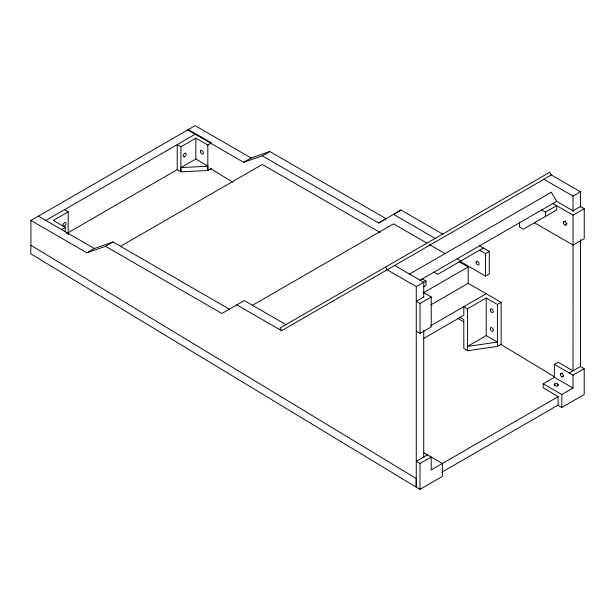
<?xml version="1.0" encoding="UTF-8"?>
<svg xmlns="http://www.w3.org/2000/svg" width="615" height="615" viewBox="0 0 615 615"><rect width="100%" height="100%" fill="white"/><g stroke="black" fill="none" stroke-linecap="round" stroke-linejoin="round"><path stroke-width="0.92" d="M68.142 234.123L68.234 211.844L64.506 209.692M188.405 129.542L211.537 142.895L207.809 145.055L195.87 138.16L180.941 146.777L180.833 171.839L207.809 170.509L211.537 168.356M195.778 159.508L195.87 138.16M30.935 245.285L30.75 253.795L416.086 487.072L416.27 478.562L30.935 245.285L30.919 220.47L195.124 125.668L251.105 157.986L269.762 151.521L386.089 218.679L378.625 222.991L262.298 155.826L243.64 162.291L187.66 129.973M68.18 234.353L68.219 232.647M207.809 145.055L207.809 170.509L207.893 166.258L195.854 158.962L180.925 167.58L180.833 171.839L177.212 169.64L177.212 144.625L180.941 146.777M45.848 220.462L195.87 133.855M68.234 211.844L53.313 220.462L65.244 227.358L65.244 231.955M61.515 229.51L65.244 227.358M66.558 233.608L177.635 169.394M30.919 220.47L86.9 252.788L94.364 248.475L113.022 242.01L229.349 309.176M243.64 162.291L251.105 157.986M86.9 252.788L105.557 246.323L113.022 242.01M262.298 155.826L269.762 151.521M120.486 246.323L262.298 164.451L380.062 232.439M443.315 234.484L401.018 210.061L393.554 214.374L435.851 238.789M378.625 222.991L401.018 210.061M252.573 305.248L393.554 223.852L426.725 243.002M236.813 304.863L281.601 330.724L551.355 174.975L580.475 191.788L580.475 207.147M409.544 274.09L551.355 192.211L556.637 201.351L573.011 210.807L580.475 206.502L584.25 208.677L584.25 238.582L573.057 245.047L534.466 222.768M419.799 280.355L556.637 201.351M385.567 267.033L387.15 269.777L416.27 286.59L423.735 282.277L423.735 297.637M543.891 179.288L573.011 196.093L580.475 191.788M423.62 282.462L426.018 281.07L426.018 285.383L423.551 286.805M483.313 247.999L437.696 274.328L433.967 272.176M541.707 209.969L545.436 212.129L556.637 205.664L556.637 209.969L523.273 229.234L519.537 227.081L519.537 222.768M479.577 250.151L485.55 253.595L489.279 251.443L489.279 273.952L485.55 276.104L460.089 261.406M423.412 292.802L468.192 266.948L468.192 283.323L430.877 304.863M423.735 296.991L416.27 301.304L420.045 303.479L431.246 297.014L431.246 326.926L420.045 333.384L416.27 331.208M554.353 364.364L573.011 375.142L573.011 388.065L554.353 377.295L554.353 364.364L558.082 362.212L573.011 370.83L573.057 215.142L584.25 208.677M563.348 222.338A2.114 1.222 60 0 1 565.592 222.138A2.114 1.222 60 0 1 565.592 225.121A2.114 1.222 60 0 1 563.348 222.338L565.592 221.046M564.847 224.921L567.084 223.629M430.646 325.804L486.211 293.724M423.182 338.734L463.818 315.272L463.818 306.654L467.554 308.807L486.211 298.029L497.412 304.494L501.14 302.342L501.14 344.246L497.412 346.399L467.554 350.711L463.818 348.451L463.818 319.577L459.805 317.255M486.211 335.629L467.554 346.399L497.412 342.094L486.211 335.629L486.211 298.029M569.275 372.99L580.475 366.525L584.204 368.677L584.204 394.53L561.81 407.461L558.082 405.308L558.082 396.69L543.153 387.65L543.153 383.76L554.353 377.295M560.319 374.281A2.114 1.222 60 0 1 562.564 374.081A2.114 1.222 60 0 1 562.564 377.064A2.114 1.222 60 0 1 560.319 374.281L562.564 372.99M561.81 376.864L563.309 376.003M427.463 454.862L416.27 461.327L419.999 463.479L431.2 457.014L431.2 469.945L558.082 396.69M573.011 375.142L584.204 368.677M543.153 383.76L561.81 394.53L573.011 388.065M441.793 472.228L557.897 405.2M416.27 286.59L416.27 487.18L419.999 489.332L442.393 476.41L442.393 463.479L423.32 452.471M180.925 167.58L207.893 166.258M552.9 203.511L573.057 215.142M479.577 245.839L489.279 251.443M457.191 258.769L460.919 260.921M429.216 244.439L444.976 253.541M459.074 261.675L468.192 266.948M467.969 283.192L501.14 302.342M422.282 278.918L426.018 281.07M394.615 265.472L423.735 282.277M423.035 292.279L431.246 297.014M286.575 324.974L244.278 300.558L221.884 313.481L105.557 246.323M38.384 216.157L94.364 248.475M210.63 168.695L232.778 182.094M457.929 318.401L463.687 321.883M500.671 344.277L554.107 376.626M551.355 174.975L549.772 172.231L280.017 327.98L281.601 330.724M580.475 239.781L580.475 366.479M573.011 196.093L573.011 211.452M561.81 394.53L561.81 407.461M557.705 383.975L557.705 385.697M554.722 383.975L554.722 385.697A2.114 1.222 0 0 0 558.259 385.151A2.114 1.222 0 0 0 555.668 383.66A2.114 1.222 0 0 0 554.722 385.697M545.436 212.129L545.436 216.434M497.412 304.494L497.412 346.399M485.55 253.595L485.55 276.104M467.554 308.807L467.554 350.711M423.735 330.27L423.735 456.976M420.045 303.479L420.045 333.384M419.999 463.479L419.999 489.332M476.133 262.582A2.114 1.222 60 0 0 478.585 264.934A2.114 1.222 60 0 0 478.055 261.706A2.114 1.222 60 0 0 476.133 262.582M490.316 328.602A2.114 1.222 60 0 0 492.554 331.385A2.114 1.222 60 0 0 492.554 328.402A2.114 1.222 60 0 0 490.316 328.602M490.316 309.799A2.114 1.222 60 0 0 492.554 312.589A2.114 1.222 60 0 0 492.554 309.599A2.114 1.222 60 0 0 490.316 309.799M200.336 151.313A2.114 1.222 60 0 0 202.581 154.104A2.114 1.222 60 0 0 202.581 151.113A2.114 1.222 60 0 0 200.336 151.313M184.654 156.748A2.114 1.215 -59.8 0 0 185.961 153.419A2.114 1.215 -59.8 0 0 183.378 154.911A2.114 1.215 -59.8 0 0 184.654 156.748M64.49 226.12A2.114 1.215 -59.8 0 0 65.79 222.799A2.114 1.215 -59.8 0 0 63.207 224.291A2.114 1.215 -59.8 0 0 64.49 226.12"/></g></svg>
